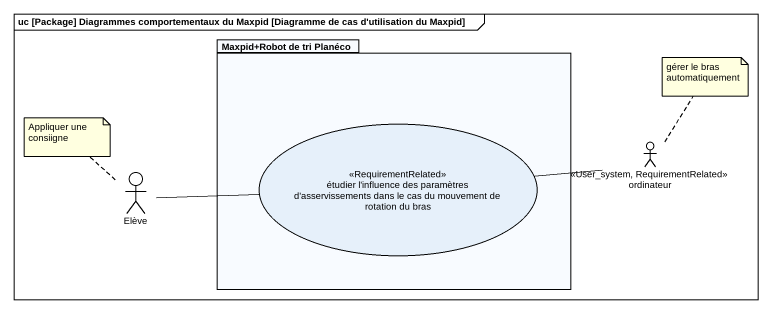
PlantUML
@startuml
mainframe uc [Package] Diagrammes comportementaux du Maxpid [Diagramme de cas d'utilisation du Maxpid]
package "Maxpid+Robot de tri Planéco" as Maxpid_Robot_de_tri_Planéco {
  usecase "étudier l'influence des paramètres d'asservissements dans le cas du mouvement de rotation du bras" as étudier_l_influence_des <<RequirementRelated>>
}
actor Elève
actor ordinateur <<User_system, RequirementRelated>>
Elève -right- étudier_l_influence_des
ordinateur -left- étudier_l_influence_des
note top of ordinateur : gérer le bras automatiquement
note top of Elève : Appliquer une consiigne
@enduml
